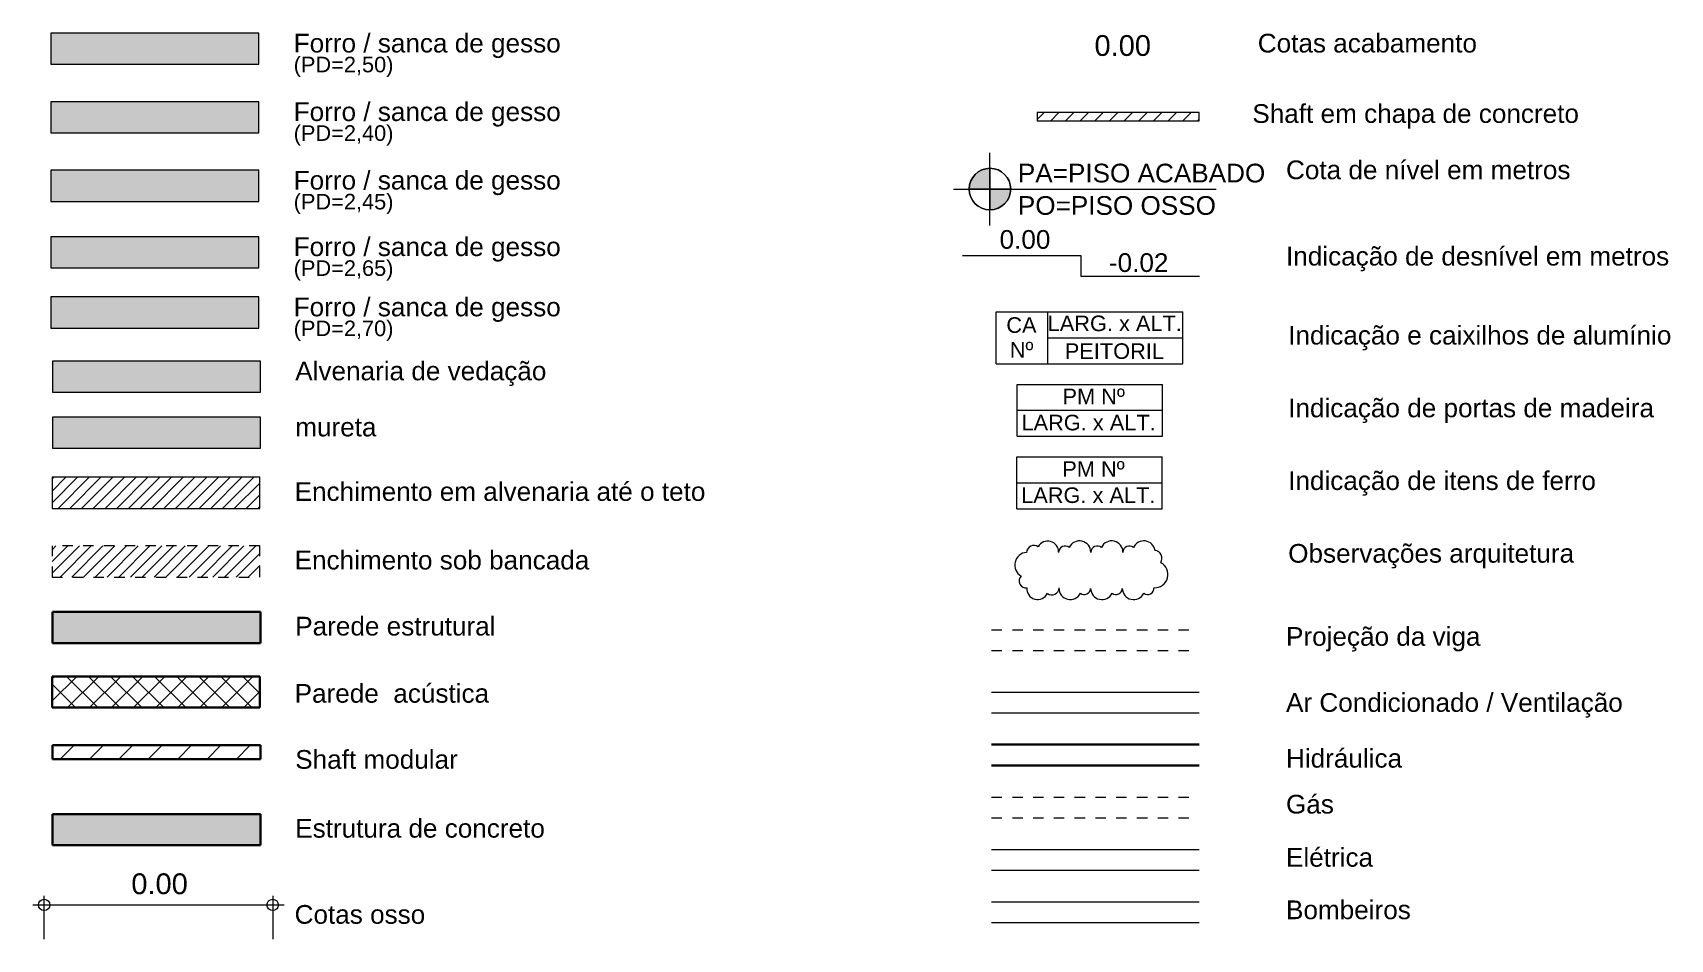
# Model space of a CAD drawing. Header units: metres. Extents: x -96 to 123, y 1 to 648.
# Drawn here: x 107.26 to 123.02, y 0.91 to 9.64 of the extents above.
import ezdxf

# ---------------------------------------------------------------- set-up
doc = ezdxf.new("R2010")
doc.units = ezdxf.units.M
doc.linetypes.add('_Tracejado pequeno', pattern=[0.00225, 0.0015, -0.00075])
doc.linetypes.add('_xok - projeção', pattern=[0.0045, 0.003, -0.0015])
for name, color, linetype, lineweight in [('A-ANNO-NOTE', 7, 'Continuous', 5), ('A-ANNO-TEXT', 7, 'Continuous', 5), ('A-DETL', 7, 'Continuous', 5), ('A-DETL-GENF', 7, 'Continuous', 5), ('A-DETL-HLIN', 7, 'Continuous', 30)]:
    doc.layers.add(name, color=color, linetype=linetype, lineweight=lineweight)
doc.layers.add('A-DETL-LLIN', color=7, linetype='Continuous', lineweight=5, true_color=0xc0c0c0)
doc.styles.add('Arial_1', font='arial.ttf', dxfattribs={"height": 0.2})
doc.styles.add('Arial_2', font='arial.ttf', dxfattribs={"height": 0.18})
doc.styles.add('Arial_3', font='arial.ttf', dxfattribs={"height": 0.15})
pattern_1 = [(45, (104.023385, 0), (-0.05656854, 0.05656854), [])]

# ---------------------------------------------------------------- blocks, each defined once
blk = doc.blocks.new('xok - cota de nível - seta-2322182-LEgenda Geral')
at = {"layer": 'A-ANNO-NOTE', "true_color": 0xc0c0c0}
h = blk.add_hatch(color=9, dxfattribs=at)
edge = h.paths.add_edge_path()
edge.add_arc((12.449, 8.135), 0.2, 90, 180, ccw=False)
edge.add_line((12.449, 8.335), (12.449, 8.135))
edge.add_line((12.449, 8.135), (12.249, 8.135))
h = blk.add_hatch(color=9, dxfattribs=at)
edge = h.paths.add_edge_path()
edge.add_line((12.449, 7.935), (12.449, 8.135))
edge.add_line((12.449, 8.135), (12.649, 8.135))
edge.add_arc((12.449, 8.135), 0.2, 270, 360, ccw=False)
at = {"layer": 'A-ANNO-NOTE'}
for p, q in [((12.449, 7.785), (12.449, 8.485)), ((12.449, 8.135), (12.449, 8.335)), ((12.449, 8.335), (12.449, 8.135)), ((12.099, 8.135), (14.628, 8.135)), ((12.249, 8.135), (12.449, 8.135)), ((12.449, 8.135), (12.249, 8.135)), ((12.649, 8.135), (12.449, 8.135)), ((12.449, 8.135), (12.449, 7.935)), ((12.449, 7.935), (12.449, 8.135)), ((12.449, 8.135), (12.649, 8.135))]:
    blk.add_line(p, q, dxfattribs=at)
blk.add_circle((12.449, 8.135), 0.2, dxfattribs=at)
for start, end in [(90, 180), (360, 90), (180, 270), (270, 360)]:
    blk.add_arc((12.449, 8.135), 0.2, start, end, dxfattribs=at)
blk = doc.blocks.new('xok - desnível - seta-2322184-LEgenda Geral')
at = {"layer": 'A-ANNO-NOTE', "lineweight": 20}
for p, q in [((12.184, 7.496), (13.326, 7.496)), ((13.326, 7.496), (13.326, 7.295)), ((13.326, 7.295), (14.468, 7.295))]:
    blk.add_line(p, q, dxfattribs=at)
blk = doc.blocks.new('xok - indicador de esquadrias - seta-2322173-LEgenda Geral')
at = {"layer": 'A-ANNO-NOTE'}
for p, q in [((12.508, 6.454), (12.508, 6.954)), ((12.508, 6.954), (14.308, 6.954)), ((13.008, 6.454), (13.008, 6.954)), ((14.308, 6.454), (14.308, 6.954)), ((13.008, 6.704), (14.308, 6.704)), ((12.508, 6.454), (14.308, 6.454))]:
    blk.add_line(p, q, dxfattribs=at)
blk = doc.blocks.new('xok - indicador de porta - seta-2322172-LEgenda Geral')
at = {"layer": 'A-ANNO-NOTE'}
for p, q in [((12.71, 5.755), (12.71, 6.255)), ((12.71, 6.255), (14.11, 6.255)), ((14.11, 5.755), (14.11, 6.255)), ((12.71, 6.005), (14.11, 6.005)), ((12.71, 5.755), (14.11, 5.755))]:
    blk.add_line(p, q, dxfattribs=at)

msp = doc.modelspace()

# ---------------------------------------------------------------- hatches: boundary and pattern name
at = {"layer": 'A-DETL-GENF', "true_color": 0xe6e6e6}
msp.add_hatch(color=254, dxfattribs=at).paths.add_polyline_path([(109.431, 9.336), (109.431, 9.636), (107.431, 9.636), (107.431, 9.336)])
at = {"layer": 'A-DETL-GENF', "true_color": 0xdceded}
msp.add_hatch(color=254, dxfattribs=at).paths.add_polyline_path([(107.447, 8.676), (109.431, 8.676), (109.431, 8.976), (107.431, 8.976), (107.431, 8.676)])
at = {"layer": 'A-DETL-GENF', "true_color": 0x0000ff}
h = msp.add_hatch(dxfattribs=at)
h.set_pattern_fill('FP_41', color=5, style=0, pattern_type=2)
h.set_pattern_definition([(45, (104.02339, 0), (-0.0707107, 0.0707107), [])])
h.paths.add_polyline_path([(118.488, 8.791), (118.488, 8.871), (116.928, 8.871), (116.928, 8.791)])
at = {"layer": 'A-DETL-GENF', "true_color": 0xffebd7}
msp.add_hatch(color=7, dxfattribs=at).paths.add_polyline_path([(107.447, 8.016), (109.431, 8.016), (109.431, 8.316), (107.431, 8.316), (107.431, 8.016)])
at = {"layer": 'A-DETL-GENF', "true_color": 0xfef9e7}
msp.add_hatch(color=7, dxfattribs=at).paths.add_polyline_path([(109.431, 7.376), (109.431, 7.676), (107.431, 7.676), (107.431, 7.376), (107.447, 7.376)])
at = {"layer": 'A-DETL-GENF', "true_color": 0xf8dede}
msp.add_hatch(color=254, dxfattribs=at).paths.add_polyline_path([(107.431, 6.796), (109.431, 6.796), (109.431, 7.096), (107.431, 7.096)])
at = {"layer": 'A-DETL-GENF', "true_color": 0xffbf80}
msp.add_hatch(color=31, dxfattribs=at).paths.add_polyline_path([(107.447, 6.179), (109.447, 6.179), (109.447, 6.479), (107.447, 6.479)])
at = {"layer": 'A-DETL-GENF', "true_color": 0xffd8b0}
msp.add_hatch(color=41, dxfattribs=at).paths.add_polyline_path([(107.447, 5.639), (109.447, 5.639), (109.447, 5.939), (107.447, 5.939)])
at = {"layer": 'A-DETL-GENF', "true_color": 0xc0c0c0}
h = msp.add_hatch(dxfattribs=at)
h.set_pattern_fill('FP_38', color=9, style=0, pattern_type=2)
h.set_pattern_definition(pattern_1)
h.paths.add_polyline_path([(109.431, 5.06), (109.441, 5.06), (109.441, 5.36), (107.441, 5.36), (107.441, 5.06), (107.447, 5.06)])
at = {"layer": 'A-DETL-GENF', "true_color": 0x51a47a}
h = msp.add_hatch(dxfattribs=at)
h.set_pattern_fill('FP_38', color=115, style=0, pattern_type=2)
h.set_pattern_definition(pattern_1)
h.paths.add_polyline_path([(109.441, 4.4), (109.441, 4.7), (107.441, 4.7), (107.441, 4.4), (109.431, 4.4)])
at = {"layer": 'A-DETL-GENF', "true_color": 0xc0c0c0}
msp.add_hatch(color=9, dxfattribs=at).paths.add_polyline_path([(109.447, 3.764), (109.447, 4.064), (107.447, 4.064), (107.447, 3.764), (109.441, 3.764)])
at = {"layer": 'A-DETL-GENF'}
h = msp.add_hatch(dxfattribs=at)
h.set_pattern_fill('FP_39', color=256, style=0, pattern_type=2)
h.set_pattern_definition([(45, (104.02339, 0), (-0.106066, 0.106066), []), (135, (104.02339, 0), (-0.106066, -0.106066), [])])
h.paths.add_polyline_path([(107.447, 3.143), (109.442, 3.143), (109.441, 3.443), (107.442, 3.443), (107.442, 3.143)])
at = {"layer": 'A-DETL-GENF', "true_color": 0x408080}
h = msp.add_hatch(dxfattribs=at)
h.set_pattern_fill('FP_40', color=137, style=0, pattern_type=2)
h.set_pattern_definition([(45, (104.02339, 0), (-0.1414214, 0.1414214), [])])
h.paths.add_polyline_path([(107.447, 2.648), (109.447, 2.648), (109.447, 2.781), (107.447, 2.781)])
at = {"layer": 'A-DETL-GENF', "true_color": 0x444444}
msp.add_hatch(color=250, dxfattribs=at).paths.add_polyline_path([(107.447, 1.818), (109.447, 1.818), (109.447, 2.118), (107.447, 2.118)])

# ---------------------------------------------------------------- linework, layer by layer
at = {"layer": 'A-DETL'}
for p, q in [((118.488, 8.871), (116.928, 8.871)), ((116.928, 8.871), (116.928, 8.791)), ((118.488, 8.791), (118.488, 8.871)), ((116.928, 8.791), (118.488, 8.791))]:
    msp.add_line(p, q, dxfattribs=at)
at = {"layer": 'A-DETL', "color": 115, "linetype": '_xok - projeção', "true_color": 0x51a47a}
for p, q in [((109.441, 4.7), (107.441, 4.7)), ((107.441, 4.7), (107.441, 4.4)), ((109.441, 4.4), (109.441, 4.7)), ((107.441, 4.4), (109.441, 4.4))]:
    msp.add_line(p, q, dxfattribs=at)
at = {"layer": 'A-DETL', "color": 171, "linetype": '_xok - projeção', "true_color": 0x8080ff}
for p, q in [((116.488, 3.892), (118.488, 3.892)), ((116.488, 3.692), (118.488, 3.692))]:
    msp.add_line(p, q, dxfattribs=at)
at = {"layer": 'A-DETL', "color": 30, "true_color": 0xff8000}
for p, q in [((116.488, 3.292), (118.488, 3.292)), ((116.488, 3.092), (118.488, 3.092))]:
    msp.add_line(p, q, dxfattribs=at)
at = {"layer": 'A-DETL', "color": 5, "lineweight": 30, "true_color": 0x0000ff}
for p, q in [((116.488, 2.787), (118.488, 2.787)), ((116.488, 2.587), (118.488, 2.587))]:
    msp.add_line(p, q, dxfattribs=at)
at = {"layer": 'A-DETL', "color": 124, "linetype": '_Tracejado pequeno', "true_color": 0x00a57c}
for p, q in [((116.488, 2.282), (118.488, 2.282)), ((116.488, 2.082), (118.488, 2.082))]:
    msp.add_line(p, q, dxfattribs=at)
at = {"layer": 'A-DETL', "color": 224, "true_color": 0xa5007c}
for p, q in [((116.488, 1.778), (118.488, 1.778)), ((116.488, 1.578), (118.488, 1.578))]:
    msp.add_line(p, q, dxfattribs=at)
at = {"layer": 'A-DETL', "color": 1, "true_color": 0xff0000}
for p, q in [((107.366, 0.913), (107.366, 1.332)), ((109.566, 1.332), (109.566, 0.913)), ((116.488, 1.273), (118.488, 1.273)), ((107.256, 1.243), (109.676, 1.243)), ((116.488, 1.073), (118.488, 1.073))]:
    msp.add_line(p, q, dxfattribs=at)
for centre in [(107.366, 1.243), (109.566, 1.243)]:
    msp.add_circle(centre, 0.055, dxfattribs=at)
at = {"layer": 'A-DETL', "color": 155, "lineweight": 9, "true_color": 0x2c6d9b}
for centre, radius, start, end in [((117.029, 4.642), 0.104, 357.7773, 152.2227), ((117.334, 4.639), 0.109, 359.0019, 154.9891), ((117.644, 4.639), 0.109, 359.0019, 154.9891), ((117.954, 4.639), 0.109, 8.8593, 154.9891), ((116.834, 4.515), 0.123, 94.5018, 239.4982), ((116.895, 4.633), 0.0708, 53.3076, 176.6924), ((117.197, 4.635), 0.0637, 52.2227, 177.7773), ((117.507, 4.635), 0.0637, 52.2227, 177.7773), ((117.816, 4.635), 0.0637, 52.2227, 177.7773), ((118.052, 4.58), 0.077, 327.0668, 82.9332), ((118.06, 4.424), 0.127, 266.6397, 63.3962), ((116.82, 4.362), 0.0665, 135.8121, 276.883), ((116.931, 4.287), 0.104, 174.782, 335.218), ((117.069, 4.296), 0.0684, 231.3295, 358.6705), ((117.246, 4.292), 0.109, 178.6705, 333.3295), ((117.38, 4.293), 0.062, 233.2915, 357.8853), ((117.551, 4.292), 0.109, 180.7497, 333.3295), ((117.685, 4.293), 0.062, 233.2915, 357.8853), ((117.856, 4.292), 0.109, 180.7497, 333.3295), ((117.99, 4.293), 0.062, 233.2915, 3.6066)]:
    msp.add_arc(centre, radius, start, end, dxfattribs=at)
at = {"layer": 'A-DETL-HLIN'}
for p, q in [((109.447, 4.064), (107.447, 4.064)), ((107.447, 4.064), (107.447, 3.764)), ((109.447, 3.764), (109.447, 4.064)), ((107.447, 3.764), (109.447, 3.764)), ((109.442, 3.443), (107.442, 3.443)), ((107.442, 3.443), (107.442, 3.143)), ((109.442, 3.143), (109.442, 3.443)), ((107.442, 3.143), (109.442, 3.143)), ((109.447, 2.781), (107.447, 2.781)), ((107.447, 2.781), (107.447, 2.648)), ((109.447, 2.648), (109.447, 2.781)), ((107.447, 2.648), (109.447, 2.648)), ((109.447, 2.118), (107.447, 2.118)), ((107.447, 2.118), (107.447, 1.818)), ((109.447, 1.818), (109.447, 2.118)), ((107.447, 1.818), (109.447, 1.818))]:
    msp.add_line(p, q, dxfattribs=at)
at = {"layer": 'A-DETL-LLIN'}
for p, q in [((109.431, 9.636), (107.431, 9.636)), ((107.431, 9.636), (107.431, 9.336)), ((109.431, 9.336), (109.431, 9.636)), ((107.431, 9.336), (109.431, 9.336)), ((109.431, 8.976), (107.431, 8.976)), ((107.431, 8.976), (107.431, 8.676)), ((109.431, 8.676), (109.431, 8.976)), ((107.431, 8.676), (109.431, 8.676)), ((109.431, 8.316), (107.431, 8.316)), ((107.431, 8.316), (107.431, 8.016)), ((109.431, 8.016), (109.431, 8.316)), ((107.431, 8.016), (109.431, 8.016)), ((109.431, 7.676), (107.431, 7.676)), ((107.431, 7.676), (107.431, 7.376)), ((109.431, 7.376), (109.431, 7.676)), ((107.431, 7.376), (109.431, 7.376)), ((109.431, 7.096), (107.431, 7.096)), ((107.431, 7.096), (107.431, 6.796)), ((109.431, 6.796), (109.431, 7.096)), ((107.431, 6.796), (109.431, 6.796)), ((109.447, 6.479), (107.447, 6.479)), ((107.447, 6.479), (107.447, 6.179)), ((109.447, 6.179), (109.447, 6.479)), ((107.447, 6.179), (109.447, 6.179)), ((109.447, 5.939), (107.447, 5.939)), ((107.447, 5.939), (107.447, 5.639)), ((109.447, 5.639), (109.447, 5.939)), ((107.447, 5.639), (109.447, 5.639)), ((109.441, 5.36), (107.441, 5.36)), ((107.441, 5.36), (107.441, 5.06)), ((109.441, 5.06), (109.441, 5.36)), ((107.441, 5.06), (109.441, 5.06))]:
    msp.add_line(p, q, dxfattribs=at)

# ---------------------------------------------------------------- block references
at = {"layer": 'A-ANNO-NOTE'}
for name, p in [('xok - cota de nível - seta-2322182-LEgenda Geral', (104.023, 0)), ('xok - desnível - seta-2322184-LEgenda Geral', (104.023, 0)), ('xok - indicador de esquadrias - seta-2322173-LEgenda Geral', (104.023, 0)), ('xok - indicador de porta - seta-2322172-LEgenda Geral', (104.023, 0)), ('xok - indicador de porta - seta-2322172-LEgenda Geral', (104.021, -0.698))]:
    msp.add_blockref(name, p, dxfattribs=at)

# ---------------------------------------------------------------- texts
at = {"layer": 'A-ANNO-NOTE', "attachment_point": 1}
for s, insert, char_height, width, style in [('PA=PISO ACABADO', (116.741, 8.379), 0.18, 2.82996, 'Arial_2'), ('PO=PISO OSSO', (116.741, 8.067), 0.18, 2.26076, 'Arial_2'), ('0.00', (116.565, 7.74), 0.18, 0.58523, 'Arial_2'), ('-0.02', (117.618, 7.517), 0.18, 0.68143, 'Arial_2'), ('CA', (116.63, 6.901), 0.15, 0.35274, 'Arial_3'), ('LARG. x ALT.', (117.028, 6.917), 0.15, 1.56329, 'Arial_3'), ('Nº', (116.663, 6.663), 0.15, 0.28059, 'Arial_3'), ('PEITORIL', (117.193, 6.65), 0.15, 1.16245, 'Arial_3'), ('PM Nº', (117.171, 6.214), 0.15, 0.73755, 'Arial_3'), ('LARG. x ALT.', (116.776, 5.962), 0.15, 1.56329, 'Arial_3'), ('PM Nº', (117.169, 5.515), 0.15, 0.73755, 'Arial_3'), ('LARG. x ALT.', (116.773, 5.263), 0.15, 1.56329, 'Arial_3')]:
    msp.add_mtext(s, dxfattribs=dict(at, insert=insert, char_height=char_height, width=width, style=style))
at = {"layer": 'A-ANNO-TEXT', "attachment_point": 1}
for s, insert, char_height, width, style in [('Forro / sanca de gesso', (109.768, 9.63), 0.18, 3.01434, 'Arial_2'), ('0.00', (117.479, 9.617), 0.2, 0.67342, 'Arial_1'), ('Cotas acabamento', (119.051, 9.63), 0.18, 2.47721, 'Arial_2'), ('Forro / sanca de gesso', (109.768, 8.97), 0.18, 3.01434, 'Arial_2'), ('Shaft em chapa de concreto ', (118.999, 8.952), 0.18, 3.78396, 'Arial_2'), ('Cota de nível em metros', (119.323, 8.41), 0.18, 3.17468, 'Arial_2'), ('Forro / sanca de gesso', (109.768, 8.31), 0.18, 3.01434, 'Arial_2'), ('Forro / sanca de gesso', (109.768, 7.67), 0.18, 3.01434, 'Arial_2'), ('Indicação de desnível em metros', (119.323, 7.579), 0.18, 4.28101, 'Arial_2'), ('Forro / sanca de gesso', (109.768, 7.09), 0.18, 3.01434, 'Arial_2'), ('Indicação e caixilhos de alumínio', (119.344, 6.818), 0.18, 4.26498, 'Arial_2'), ('Alvenaria de vedação', (109.783, 6.474), 0.18, 2.78987, 'Arial_2'), ('Indicação de portas de madeira', (119.344, 6.118), 0.18, 4.10464, 'Arial_2'), ('mureta', (109.783, 5.934), 0.18, 0.91392, 'Arial_2'), ('Indicação de itens de ferro', (119.344, 5.418), 0.18, 3.44726, 'Arial_2'), ('Enchimento em alvenaria até o teto', (109.777, 5.313), 0.18, 4.59367, 'Arial_2'), ('Enchimento sob bancada', (109.777, 4.653), 0.18, 3.35105, 'Arial_2'), ('Observações arquitetura', (119.344, 4.718), 0.18, 3.19873, 'Arial_2'), ('Parede estrutural', (109.783, 4.017), 0.18, 2.23671, 'Arial_2'), ('Projeção da viga', (119.323, 3.918), 0.18, 2.18861, 'Arial_2'), ('Parede  acústica', (109.777, 3.37), 0.18, 2.18059, 'Arial_2'), ('Ar Condicionado / Ventilação', (119.323, 3.282), 0.18, 3.8, 'Arial_2'), ('Shaft modular', (109.783, 2.734), 0.18, 1.83586, 'Arial_2'), ('Hidráulica', (119.323, 2.745), 0.18, 1.29072, 'Arial_2'), ('Gás', (119.323, 2.303), 0.18, 0.53713, 'Arial_2'), ('Estrutura de concreto', (109.783, 2.071), 0.18, 2.82996, 'Arial_2'), ('Elétrica ', (119.323, 1.791), 0.18, 1.04219, 'Arial_2'), ('Bombeiros', (119.323, 1.286), 0.18, 1.41097, 'Arial_2'), ('Cotas osso ', (109.777, 1.242), 0.18, 1.55527, 'Arial_2')]:
    msp.add_mtext(s, dxfattribs=dict(at, insert=insert, char_height=char_height, width=width, style=style))
at = {"layer": 'A-ANNO-TEXT', "color": 1, "true_color": 0xff0000, "attachment_point": 1}
for s, insert, char_height, width, style in [('(PD=2,50)', (109.768, 9.409), 0.15, 1.1865, 'Arial_3'), ('(PD=2,40)', (109.768, 8.749), 0.15, 1.1865, 'Arial_3'), ('(PD=2,45)', (109.768, 8.089), 0.15, 1.1865, 'Arial_3'), ('(PD=2,65)', (109.768, 7.449), 0.15, 1.1865, 'Arial_3'), ('(PD=2,70)', (109.768, 6.869), 0.15, 1.1865, 'Arial_3'), ('0.00', (108.205, 1.547), 0.2, 0.67342, 'Arial_1')]:
    msp.add_mtext(s, dxfattribs=dict(at, insert=insert, char_height=char_height, width=width, style=style))

doc.saveas('drawing.dxf')
